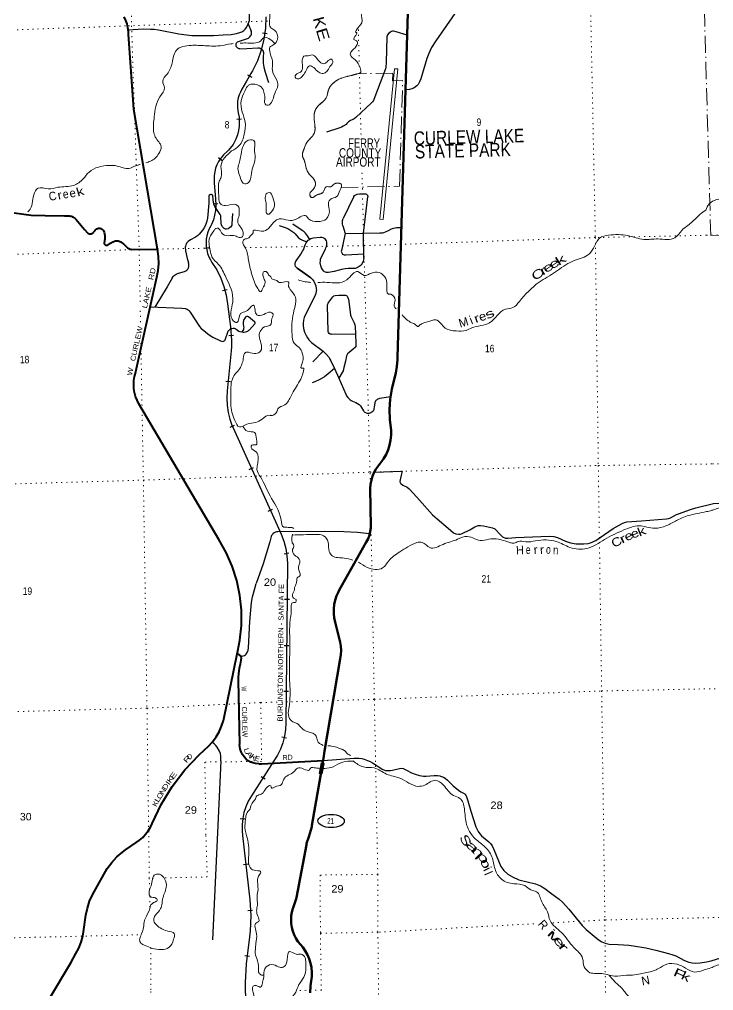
# Model space of a CAD drawing. Header units: feet. Extents: x 485078 to 733631, y 372822 to 564222.
# Drawn here: x 562675 to 578960, y 435333 to 458097 of the extents above; entities that cross this region are included whole.
import ezdxf
from ezdxf.enums import TextEntityAlignment as Align

# ---------------------------------------------------------------- set-up
doc = ezdxf.new("R2010")
doc.units = ezdxf.units.FT
doc.header["$LTSCALE"] = 80
doc.linetypes.add('DOT_DASHED', pattern=[7.7, 5, -1.2, 0.3, -1.2])
doc.linetypes.add('DOTTED', pattern=[1.5, 0.3, -1.2])
for name, color, linetype, lineweight in [('17', 7, 'Continuous', 25), ('23', 7, 'Continuous', 70), ('26', 7, 'Continuous', 40), ('27', 7, 'Continuous', 25), ('29', 7, 'Continuous', 25), ('34', 7, 'Continuous', 25), ('36', 7, 'Continuous', 13), ('39', 7, 'Continuous', 13), ('41', 7, 'Continuous', 13), ('44', 7, 'DOT_DASHED', 13), ('59', 7, 'Continuous', 13), ('7', 7, 'DOTTED', 13)]:
    doc.layers.add(name, color=color, linetype=linetype, lineweight=lineweight)

msp = doc.modelspace()

# ---------------------------------------------------------------- linework, layer by layer
at = {"layer": '17'}
msp.add_ellipse((569987.2, 439308.03), major_axis=(309.24, -1), ratio=0.500121, dxfattribs=at)
at = {"layer": '23'}
msp.add_line((569766.32, 440540.88), (569797.32, 440723.41), dxfattribs=at)
for points in [[(571733.94, 456448.77), (571826.5, 459548.75), (571827.29, 459568.76), (571825.38, 459633.95), (571816.68, 459698.59), (571801.26, 459761.96), (571779.31, 459823.38), (571751.05, 459882.16), (571716.81, 459937.67), (570694.13, 461176.28), (570634.82, 461262.35), (570562.25, 461390.88), (570244.53, 462101.22), (570186.54, 462272.15), (570138.12, 462478.77), (570111.56, 462689.32), (570107.15, 462901.49), (570124.95, 463112.96), (570283.53, 464007.25), (570321.14, 464165.14), (570375.06, 464318.24), (570430.09, 464437.23), (571731.25, 466867.76)], [(570999.13, 447486.37), (571033.71, 447552.01), (571203.56, 447776.66), (571211.94, 447786.57), (571218.77, 447797.04), (571276.96, 447898.73), (571324.19, 448005.95), (571359.96, 448117.51), (571383.87, 448232.2), (571395.67, 448348.77), (571395.21, 448465.92), (571382.51, 448582.39), (571365.55, 448719.38), (571355.97, 448956.6), (571371.24, 449193.53), (571411.19, 449427.56), (571500.21, 449783.11), (571503.89, 449802.15), (571532.65, 449963.69), (571544.36, 450127.35), (571544.5, 450135.83), (571546.77, 450180.52), (571733.94, 456448.77)], [(569797.32, 440723.41), (569834.53, 440942.49), (570202.85, 443110.97), (570216.6, 443207.89), (570220.15, 443305.73), (570213.45, 443403.39), (570196.57, 443499.82), (570180.76, 443559.59), (570081.19, 443965.94), (570059.74, 444068.42), (570049.11, 444172.58), (570049.43, 444277.28), (570060.7, 444381.37), (570082.78, 444483.72), (570115.44, 444583.2), (570158.32, 444678.72), (570179.83, 444718.39), (570813.1, 445843.28), (570852.79, 445922.51), (570883.99, 446005.45), (570906.35, 446091.2), (570919.62, 446178.81), (570922.16, 446211.01), (570906.51, 447101.76), (570913.95, 447199.72), (570931.59, 447296.37), (570959.23, 447390.64), (570999.13, 447486.37)], [(569492.64, 435277.85), (569502.5, 435445.19), (569519.02, 435557.12), (569531.78, 435661.44), (569533.57, 435766.53), (569524.36, 435871.22), (569504.26, 435974.38), (569473.49, 436074.87), (569432.38, 436171.6), (569381.38, 436263.5), (569321.06, 436349.56), (569265.24, 436414.97), (569208.87, 436485.32), (569160.16, 436561.17), (569119.65, 436641.7), (569087.77, 436726.02), (569064.89, 436813.22), (569051.24, 436902.32), (569046.99, 436992.37), (569052.16, 437082.37), (569066.72, 437171.33), (569090.5, 437258.29), (569094.2, 437269.23), (569165.98, 437483.45), (569173.49, 437511.22), (569406.43, 438750.76), (569413.61, 438780.48), (569465.21, 438935.77), (569533, 439174.86), (569538.53, 439199.77), (569766.32, 440540.88)]]:
    msp.add_lwpolyline(points, dxfattribs=at)
at = {"layer": '26'}
msp.add_line((567809.99, 442610.51), (567841.3, 441102.83), dxfattribs=at)
for points in [[(565915.92, 452714.62), (565356.45, 455984.03), (565233.67, 457748), (565231.57, 457812.3), (565220.55, 457901.94), (565200.22, 457989.94), (565170.8, 458075.33), (565132.62, 458157.17)], [(562550.19, 453560.4), (562952.82, 453511.72), (563276.3, 453503.25), (563736.65, 453496.64), (563828.5, 453492.68), (563852.3, 453491.37), (563875.84, 453487.58), (563898.85, 453481.35), (563921.08, 453472.75), (563942.3, 453461.88), (563962.26, 453448.84), (563980.75, 453433.79), (563997.56, 453416.89), (564006.57, 453406.19), (564198.11, 453176.18), (564279.05, 453089), (564286.94, 453083.36), (564295.37, 453078.57), (564304.26, 453074.7), (564313.5, 453071.77), (564323, 453069.82), (564332.65, 453068.88), (564342.34, 453068.95), (564351.98, 453070.04), (564361.45, 453072.12), (564370.65, 453075.19), (564379.47, 453079.2), (564387.83, 453084.11), (564395.64, 453089.86), (564402.79, 453096.41), (564409.23, 453103.66), (564414.87, 453111.55), (564415.68, 453112.84), (564450.86, 453152.99), (564458.23, 453162.49), (564466.67, 453171.3), (564476, 453179.19), (564486.09, 453186.06), (564496.85, 453191.83), (564508.15, 453196.45), (564519.87, 453199.86), (564531.88, 453202.03), (564544.06, 453202.93), (564556.26, 453202.56), (564568.36, 453200.91), (564580.22, 453198), (564591.7, 453193.87), (564602.7, 453188.56), (564613.08, 453182.14), (564622.73, 453174.66), (564631.55, 453166.21), (564639.43, 453156.89), (564646.3, 453146.8), (564661.27, 453108.83), (564672.19, 453069.5), (564678.93, 453029.25), (564681.44, 452988.51), (564679.67, 452947.74), (564673.65, 452907.37), (564667.6, 452881.99), (564665.36, 452876.66), (564663.66, 452871.05), (564662.55, 452865.28), (564662.05, 452859.44), (564662.17, 452853.57), (564662.9, 452847.75), (564664.23, 452842.04), (564666.15, 452836.49), (564668.65, 452831.18), (564671.68, 452826.16), (564675.22, 452821.48), (564679.23, 452817.2), (564683.67, 452813.36), (564688.49, 452810.01), (564693.62, 452807.18), (564699.03, 452804.9), (564704.65, 452803.19), (564710.41, 452802.09), (564716.25, 452801.59), (564722.12, 452801.71), (564727.94, 452802.43), (564733.66, 452803.77)], [(564733.66, 452803.77), (564739.2, 452805.69), (564744.51, 452808.18), (564749.53, 452811.22), (564754.21, 452814.76), (564813.14, 452850.95), (564869.45, 452885.67), (564888.79, 452894.11), (564908.9, 452900.49), (564929.57, 452904.72), (564950.56, 452906.78), (564971.66, 452906.63), (564992.63, 452904.27), (565013.23, 452899.74), (565033.25, 452893.07), (565052.46, 452884.35), (565070.66, 452873.67), (565087.63, 452861.15), (565099.36, 452850.72), (565210.98, 452744.52), (565225.58, 452734.1), (565241.18, 452725.26), (565257.62, 452718.11), (565274.73, 452712.71), (565292.3, 452709.13), (565310.15, 452707.4), (565315.31, 452707.25), (565891.65, 452714.32), (565915.92, 452714.62)], [(567782.64, 443227.02), (567796.77, 443296.29), (567846.18, 443542.92), (567884.2, 443893.56), (567885.36, 444246.26), (567849.64, 444597.14), (567777.45, 444942.37), (567669.57, 445278.16), (567527.17, 445600.83), (567351.83, 445906.85), (565477.75, 449086.48), (565434.74, 449170.71), (565400.78, 449258.97), (565376.22, 449350.31), (565361.35, 449443.7), (565356.32, 449538.14), (565361.19, 449632.59), (565375.91, 449726.01), (565387.99, 449776.02), (565902.66, 452058.99), (565931.84, 452214.54), (565944.59, 452372.29), (565940.79, 452530.51), (565924.2, 452666.22), (565915.92, 452714.62)], [(563379.19, 435147.06), (563877.8, 435981.69), (563999.03, 436199.15), (564066.76, 436329.42), (564120.5, 436466.05), (564159.67, 436607.56), (564178.56, 436711.35), (564232.54, 437101.88), (564268.55, 437265.66), (564321.49, 437424.78), (564390.77, 437577.49), (564427, 437643.54), (564736.83, 438193.61), (564842.84, 438334.99), (564963.05, 438464.52), (565096.14, 438580.77), (565164.23, 438631.52), (565410.62, 438802.36), (565492.13, 438859.11), (565567.26, 438924.06), (565635.19, 438996.52), (565695.18, 439075.67), (565746.56, 439160.67), (565788.78, 439250.56), (565789.78, 439253.04), (566000.12, 439695.76), (566255.59, 440114.07), (566553.38, 440503.39), (566890.24, 440859.45), (567005.53, 440965.57), (567110.78, 441059.7), (567205.62, 441164.32), (567289, 441278.29), (567360.02, 441400.34), (567417.88, 441529.14), (567461.97, 441663.29), (567469.44, 441692.06), (567782.64, 443227.02)], [(567872.85, 443161.92), (567855.53, 443185.24), (567832.74, 443201.96), (567782.64, 443227.02)], [(567872.85, 443161.92), (567880.6, 443116.84), (567873.01, 443075.79), (567851.73, 442986.1), (567828.94, 442881.2), (567819.83, 442828), (567813.75, 442756.55), (567809.19, 442677.49), (567809.99, 442610.51)], [(568293.97, 440646.98), (568211.08, 440654.09), (568153.34, 440667.78), (568098.64, 440689.06), (568043.94, 440717.94), (567995.31, 440757.47), (567945.17, 440815.24), (567905.67, 440869.96), (567873.76, 440929.25), (567852.48, 440994.62), (567841.3, 441102.83)], [(568293.97, 440646.98), (568363.16, 440646.61), (569797.32, 440723.41)]]:
    msp.add_lwpolyline(points, dxfattribs=at)
at = {"layer": '29'}
for p, q in [((572941.85, 458315.11), (572442.59, 457593.43)), ((568043.21, 457990.63), (568112.93, 457822.82)), ((571768.71, 457727.11), (571511.06, 457808.37)), ((570520.1, 453948.93), (570269.72, 453428)), ((570314.65, 453082.31), (570227.39, 452680.76)), ((570333.23, 452579.35), (570754.22, 452602.44)), ((565743.74, 451359.59), (566487.98, 451328.51)), ((569989.12, 450716.77), (570557.39, 450728.79)), ((569802.47, 450317.94), (569556.17, 450073.11)), ((570065.94, 449912.08), (570167.73, 449687.12)), ((569822.2, 446092.28), (568737.54, 446086.73)), ((567400.54, 440720.74), (567206.64, 436519.46)), ((569797.32, 440723.41), (570529.29, 440781.88))]:
    msp.add_line(p, q, dxfattribs=at)
for points in [[(568043.21, 457990.63), (568070.15, 458068.89), (568072.85, 458091.6), (568072.31, 458185.67), (568072.31, 458421.41), (568078.26, 458484.13), (568091.76, 458553.33), (568108.52, 458620.38), (568118.25, 458649.58), (568139.32, 458691.75), (568210.65, 458821.51), (568244.7, 458880.99), (568264.69, 458908.02), (568276.05, 458922.08), (568324.93, 458968.76)], [(565228.65, 457849.97), (565579.95, 457874.25), (565751.8, 457872.08), (565836.1, 457865.59), (565934.45, 457852.62), (566414.34, 457761.79), (566594.84, 457733.67), (566716.96, 457722.86), (567231.43, 457718.53), (567456.25, 457733.67), (567644.31, 457746.64), (567767.52, 457766.11), (567845.34, 457787.73), (567893.15, 457809.68), (567939.63, 457837.79), (567974.5, 457869.92), (568000.97, 457904.53), (568043.21, 457990.63)], [(567847.91, 457408.64), (567828.05, 457409.8), (567811.84, 457414.66), (567795.63, 457423.85), (567781.57, 457437.37), (567771.31, 457450.89), (567759.96, 457477.38), (567757.26, 457499.01), (567759.96, 457524.96), (567766.99, 457544.43), (567780.49, 457560.65), (567793.47, 457570.38), (567814, 457581.19), (568046.37, 457660.13), (568065.02, 457671.49), (568080.96, 457687.16), (568099.6, 457710.42), (568109.06, 457730.42), (568116.89, 457749.89), (568120.95, 457772.59), (568122.3, 457787.73), (568119.87, 457801.79), (568112.93, 457822.82)], [(571511.06, 457808.37), (571451.58, 457822.9), (571425.64, 457822.9), (571405.1, 457816.41), (571344.57, 457773.16), (571313.23, 457736.39), (571297.01, 457690.97), (571275.4, 457085.39), (571272.16, 456979.42), (571262.43, 456938.33), (571016, 456285.17), (570978.17, 456196.49), (570958.71, 456166.21), (570938.17, 456142.43), (570570.69, 455800.71), (570525.85, 455767.19), (570479.9, 455740.15), (570441.54, 455725.01), (570415.05, 455709.87), (570393.98, 455692.57), (570358.84, 455653.64), (570339.94, 455637.42), (570268.05, 455593.08), (570230.78, 455571.46), (570194.55, 455554.15), (569878.95, 455450.34)], [(572442.59, 457593.43), (572345.75, 457437.36), (572278.74, 457296.78), (572235.51, 457180), (572092.85, 456704.21), (572062.58, 456635), (572028, 456574.45), (571997.74, 456542), (571937.21, 456492.26), (571881.01, 456466.31), (571822.65, 456451.17), (571733.94, 456448.77)], [(567847.91, 457408.64), (568008.49, 457416.24), (568269.45, 457433.3)], [(568269.45, 457433.3), (568298.21, 457429.28), (568325.77, 457419.55), (568353.34, 457401.17), (568369.01, 457382.78), (568390.09, 457354.67), (568396.57, 457338.45), (568399.27, 457326.55), (568398.73, 457296.27), (568394.95, 457233.55), (568392.78, 457121.09), (568395.49, 457069.18), (568412.24, 456978.35), (568442.5, 456859.4), (568520.32, 456615)], [(567673.58, 453544.55), (567660.56, 453301.63), (567654.61, 453272.44), (567641.1, 453247.56), (567625.43, 453230.26), (567591.38, 453202.14), (567570.31, 453190.25), (567535.18, 453182.68), (567506.54, 453183.76), (567476.81, 453197.82), (567455.74, 453216.2), (567433.58, 453243.24), (567417.91, 453280), (567407.64, 453323.26), (567403.32, 453461.68), (567397.37, 453496.28), (567386.02, 453522.24), (567334.14, 453593.61), (567260.64, 453710.4), (567242.26, 453753.64), (567230.38, 453807.72), (567223.89, 453872.6), (567208.76, 453969.93), (567204.7, 453977.49), (567200.65, 453981.81), (567192.27, 453986.14), (567182.82, 453989.39), (567163.63, 453990.46), (567141.75, 453987.23), (567136.61, 453983.97), (567129.31, 453978.56), (567124.18, 453971.54), (567120.13, 453961.28), (567115.81, 453913.7), (567115.81, 453790.42), (567085.55, 453437.89), (567071.23, 453371.36), (567046.64, 453297.31), (567017.18, 453229.7), (566977.46, 453163.22), (566893.16, 453063.73), (566853.43, 453027.48), (566806.69, 452994.52), (566689.96, 452927.47), (566635.91, 452888.54), (566610.23, 452865.27), (566597.8, 452850.12), (566584.03, 452825.82), (566576.18, 452811.19), (566568.62, 452784.16), (566566.74, 452756.61), (566573.22, 452670.1)], [(570520.1, 453948.93), (570536.55, 453966.22), (570552.76, 453978.12), (570579.78, 453992.18), (570597.08, 453998.67), (570650.04, 454005.15), (570785.15, 454010.56), (570802.45, 454007.32), (570815.42, 454000.83), (570829.47, 453986.77), (570840.28, 453972.71), (570845.68, 453959.73), (570845.83, 453934.48)], [(570755.95, 452492.85), (570747.37, 453036.65), (570746.59, 453085.53), (570845.83, 453934.48)], [(568769.03, 453269.28), (568910.36, 453223.26), (568974.14, 453194.06), (569021.69, 453163.78), (569110.33, 453099.98), (569146, 453069.7), (569178.42, 453034.01), (569223.82, 452978.86), (569245.44, 452958.31), (569270.3, 452943.17), (569316.78, 452922.62), (569417.3, 452886.94)], [(569485.01, 452941.79), (569436.21, 453022.11), (569410.27, 453055.64), (569383.25, 453087), (569351.9, 453116.2), (569311.91, 453148.64), (569087.09, 453298.96)], [(570261.66, 453257.43), (570252.82, 453306.54), (570251.74, 453351.96), (570257.14, 453386.57), (570269.72, 453428)], [(570261.66, 453257.43), (570314.65, 453082.31), (571130.44, 453094.43)], [(571130.44, 453094.43), (571196.43, 453096.75), (571226.7, 453102.16), (571263.45, 453114.05), (571332.62, 453146.49), (571400.72, 453186.51), (571428.82, 453199.48), (571450.44, 453205.97), (571488.27, 453213.54), (571521.78, 453216.79), (571637.46, 453217.86)], [(569194.46, 452263.22), (569167.09, 452287.82), (569153.03, 452308.37), (569142.22, 452334.33), (569141.14, 452360.28), (569143.31, 452387.32), (569148.7, 452407.86), (569161.68, 452433.82), (569187.61, 452470.59), (569280.57, 452598.19), (569317.87, 452664.16), (569336.78, 452699.85), (569382.17, 452816.64), (569401.63, 452857.74), (569417.3, 452886.94)], [(569417.3, 452886.94), (569451.89, 452919.38), (569485.01, 452941.79)], [(569884.25, 452818.81), (569888.02, 452849.09), (569885.86, 452875.04), (569878.3, 452905.32), (569862.08, 452932.36), (569845.87, 452951.82), (569818.85, 452970.21), (569799.39, 452977.78), (569772.37, 452983.18), (569732.38, 452982.1), (569565.92, 452966.96), (569537.82, 452960.47), (569510.79, 452951.82), (569485.01, 452941.79)], [(570755.95, 452492.85), (570750.04, 452459.77), (570742.47, 452430.57), (570715.45, 452378.66), (570691.67, 452347.3), (570668.97, 452323.51), (570622.49, 452289.99), (570571.69, 452268.36), (570547.91, 452261.87), (570518.73, 452258.63), (570387.94, 452256.46), (570316.6, 452251.06), (570280.93, 452245.65), (570234.45, 452234.83), (570178.25, 452216.45), (570056.11, 452185.09), (569924.24, 452163.46), (569902.62, 452162.38), (569879.92, 452165.62), (569834.52, 452184.01), (569815.07, 452199.15), (569785.88, 452234.83), (569764.27, 452273.77), (569745.89, 452323.51), (569734, 452393.8), (569735.08, 452438.14), (569741.57, 452479.24), (569759.94, 452532.23), (569852.9, 452709.58), (569865.87, 452739.86), (569875.6, 452771.22), (569884.25, 452818.81)], [(566573.22, 452670.1), (566609.4, 452494.5), (566639.9, 452396.45)], [(570227.39, 452680.76), (570226.35, 452656.6), (570227.43, 452643.62), (570234.99, 452623.07), (570243.64, 452610.09), (570256.61, 452598.2), (570274.99, 452585.22), (570292.28, 452578.73), (570306.33, 452577.65), (570333.23, 452579.35)], [(566255.82, 452035.03), (566282.46, 452073.14), (566301.64, 452092.06), (566354.6, 452128.83), (566385.14, 452143.43), (566407.56, 452152.62), (566549.16, 452188.3), (566566.19, 452195.33), (566580.24, 452203.44), (566601.04, 452221.83), (566622.39, 452246.7), (566632.12, 452260.22), (566640.77, 452279.68), (566646.17, 452293.74), (566649.42, 452307.8), (566650.5, 452318.07), (566650.76, 452337.54), (566648.87, 452359.16), (566639.9, 452396.45)], [(569508.12, 452038.42), (569315.49, 452177.45), (569194.46, 452263.22)], [(569194.46, 452263.22), (569509.05, 452038.87), (569541.72, 452008.47), (569578.94, 451962.86), (569608.57, 451906.61), (569627.56, 451850.36), (569638.96, 451781.96), (569642, 451753.08), (569639.72, 451725.71), (569626.81, 451674.03), (569594.14, 451598.01), (569393.57, 451196.68), (569357.11, 451110.03), (569341.91, 451050.75), (569331.28, 450965.61), (569332.8, 450907.85), (569346.48, 450822.71), (569366.22, 450764.95), (569398.14, 450684.38), (569430.04, 450631.17), (569468.03, 450582.52), (569527.28, 450524.76), (569802.47, 450317.94)], [(566255.82, 452035.03), (566137.32, 451831.52), (565855.69, 451354.91)], [(569989.12, 450716.77), (569964.12, 450722.37), (569945.13, 450734.54), (569929.17, 450757.34), (569920.82, 450783.19), (569902.58, 451388.22), (569907.14, 451427.74), (569914.74, 451444.46), (569929.93, 451470.31), (570027.18, 451598), (570054.52, 451617.76), (570078.84, 451625.37), (570166.96, 451631.45), (570321.95, 451631.45), (570344.73, 451625.36), (570364.49, 451610.17), (570388.8, 451558.48), (570397.91, 451537.19), (570434.38, 451233.16), (570442.74, 451166.27), (570449.58, 451141.95), (570525.55, 450983.85), (570539.22, 450959.52), (570547.58, 450936.72), (570552.9, 450898.72), (570557.39, 450728.79)], [(566487.98, 451328.51), (566565.11, 451320.48), (566590.51, 451313.99), (566606.73, 451307.51), (566632.12, 451290.2), (566654.28, 451268.58), (566681.84, 451233.97), (566902.34, 450900.89), (566941.8, 450852.23), (566999.62, 450801.41), (567096.9, 450723.54), (567147.7, 450688.95), (567211.47, 450650.01), (567391.98, 450559.18), (567412.51, 450552.68), (567438.45, 450549.44), (567466.56, 450554.84), (567491.42, 450571.07), (567503.31, 450585.12), (567572.48, 450788.43), (567582.21, 450805.74), (567591.94, 450816.55), (567617.88, 450836.01), (567655.71, 450854.4), (567687.05, 450859.8), (567711.92, 450857.65), (567733.53, 450850.08), (567758.39, 450836.01), (567823.24, 450788.43), (567844.32, 450778.71), (567892.42, 450771.13)], [(570557.39, 450728.79), (570568.86, 450489.78), (570569.62, 450444.18), (570563.54, 450421.38), (570556.7, 450410.73), (570505.04, 450368.17), (570407.8, 450292.16), (570373.61, 450255.68), (570361.45, 450238.96), (570350.06, 450210.07), (570322.71, 450085.41), (570289.28, 449936.43), (570271.05, 449863.48), (570249.78, 449817.86), (570167.73, 449687.12)], [(569802.47, 450317.94), (569872.96, 450249.6), (569938.3, 450169.03), (569961.09, 450135.59), (569983.88, 450091.5), (570065.94, 449912.08)], [(570065.94, 449912.08), (569919.3, 449790.51), (569829.66, 449722.1), (569778, 449688.66), (569709.62, 449650.65), (569603.26, 449602.01), (569539.45, 449576.16)], [(570167.73, 449687.12), (570331.82, 449316.2), (570351.95, 449276.68), (570380.44, 449237.16), (570418.43, 449197.63), (570437.8, 449180.15), (570459.45, 449165.71), (570486.42, 449150.51), (570567.33, 449114.02), (570643.31, 449068.41), (570674.46, 449038.01), (570702.56, 449001.53), (570748.15, 448919.44), (570754.23, 448911.83), (570765.62, 448901.19), (570792.21, 448884.47), (570809.69, 448876.11), (570831.72, 448870.03), (570860.58, 448864.71), (570887.18, 448869.27), (570921.36, 448881.43), (570946.44, 448896.63), (570968.46, 448914.88), (570988.22, 448939.96), (570995.06, 448955.16), (570998.85, 448968.08), (571004.93, 449016.73), (571027.72, 449145.94), (571034.18, 449158.86), (571041.4, 449168.75), (571056.97, 449181.66), (571072.17, 449193.06), (571094.58, 449205.23), (571110.91, 449211.31), (571132.56, 449217.39), (571381.75, 449259.96)], [(570999.13, 447486.37), (571657.71, 447505.09), (571640.57, 447442.9), (571606.14, 447307.59), (571602.42, 447266.69), (571608, 447233.23), (571621, 447216.5), (571672.84, 447179.88), (571769.64, 447132.83), (571821.16, 447091.55), (571996.55, 446898.07), (572366.95, 446484.92), (572473.6, 446394.33), (572732.12, 446174.95), (572861.16, 446064.76), (572913.18, 446038.73), (572976.35, 446027.58), (573020.94, 446035.01), (573061.81, 446046.17), (573244.25, 446132.95), (573360.94, 446204.19), (573433.66, 446235.11), (573494.71, 446237.66), (573561.15, 446229.67), (573777.11, 446181.89), (573825.41, 446159.58), (573847.05, 446139.99), (573946.97, 446031.16), (574007.49, 445969.94), (574079.12, 445940.72), (574130.11, 445936.48), (574317.77, 445950), (575102.42, 445986.28), (575209.56, 445979.24), (575298.88, 445954.86), (575482.67, 445865.84), (575605.29, 445828.65), (575737.2, 445804.49), (575913.7, 445806.34), (576015.89, 445811.92), (576069.77, 445824.94), (576195.56, 445886.43), (576606.23, 446163.78), (576816.65, 446282.28), (576868.67, 446304.59), (576926.75, 446319.23), (577268.45, 446345.22), (577856.81, 446390.65), (577903.51, 446401.26), (577949.02, 446417.06), (578090.76, 446488.98), (578139.46, 446510.95), (578417.21, 446610.41), (578543.55, 446651.31), (578955.95, 446748.98)], [(578955.95, 446748.98), (579534.78, 446770.63)], [(568577.83, 445972.71), (568551.55, 445848.76), (568396.87, 445333.37), (568230.04, 444878.47)], [(568737.54, 446086.73), (568705.66, 446084.26), (568679.83, 446075.14), (568649.44, 446059.94), (568623.61, 446041.7), (568608.41, 446024.97), (568590.18, 446000.65), (568577.83, 445972.71)], [(570891.15, 446037.54), (570605.72, 446070.58), (570286.64, 446088.82), (569822.2, 446092.28)], [(567872.85, 443161.92), (567958.09, 443188.28), (567975.56, 443200.44), (567996.84, 443221.72), (568018.87, 443258.21), (568037.86, 443309.9), (568049.25, 443367.66), (568082.68, 443987.91), (568119.15, 444425.73), (568143.46, 444565.59), (568195.12, 444754.09), (568230.04, 444878.47)], [(567400.54, 440720.74), (567401.96, 440828.92), (567389.8, 440889.73), (567370.05, 440945.98), (567316.87, 441038.71), (567286.48, 441078.24), (567254.57, 441111.68), (567196.83, 441155.77)], [(570529.29, 440781.88), (570588.27, 440781.81), (570636.13, 440781.81), (570708.31, 440772.68), (570763.76, 440757.48), (570842.02, 440728.6), (570903.55, 440699.72), (570955.98, 440670.83), (571198.33, 440517.29), (571224.92, 440505.13), (571262.91, 440494.49), (571319.88, 440489.93), (571381.43, 440492.97), (571426.25, 440502.09), (571590.35, 440535.53), (571642.77, 440543.13), (571675.44, 440538.57), (571754.45, 440502.09), (571869.93, 440438.24), (571962.62, 440404.8), (572061.38, 440377.43), (572151.03, 440360.72), (572216.36, 440356.15), (572407.81, 440371.35), (572483.79, 440372.88), (572533.93, 440368.32), (572556.72, 440362.23), (572627.38, 440333.36), (572663.08, 440310.54), (572718.55, 440267.99), (572851.49, 440131.15), (572979.13, 440027.78), (573032.32, 439994.36), (573121.96, 439942.65), (573135.64, 439928.99), (573155.38, 439897.04), (573197.19, 439783.04)], [(573197.19, 439783.04), (573266.32, 439536.77), (573381.8, 439171.92), (573437.27, 439062.46), (573476.77, 439004.69), (573515.51, 438959.09), (573685.69, 438819.23), (573722.92, 438779.7), (573762.43, 438724.97), (573807.25, 438636.81), (573965.27, 438241.55), (574035.93, 438144.25), (574129.37, 438065.21), (574241.06, 437995.27), (574390.72, 437931.43), (574785.77, 437834.13), (574900.5, 437785.48), (574998.5, 437724.68), (575168.68, 437603.06), (575336.58, 437475.36), (575412.55, 437402.39), (575563.73, 437238.21), (575879.78, 436855.12), (575970.19, 436766.94), (576250.53, 436532.83), (576337.9, 436478.1), (576414.63, 436441.62), (576508.07, 436423.37), (576718.52, 436411.21), (576969.99, 436399.05), (577077.11, 436380.81), (577372.64, 436332.16), (577605.88, 436277.44), (577903.69, 436204.47)], [(577903.69, 436204.47), (578003.21, 436174.06), (578076.15, 436146.69), (578276.71, 436040.28), (578380.04, 436000.75), (578456.01, 435982.51), (578544.14, 435976.43), (578641.38, 435982.51), (578790.29, 436003.79), (578902.73, 436031.16), (579233.69, 436132.33)]]:
    msp.add_lwpolyline(points, dxfattribs=at)
msp.add_lwpolyline([(567892.42, 450771.13), (567923.21, 450768.97), (567945.38, 450768.97), (567977.25, 450772.76), (568008.07, 450780.87), (568030.76, 450791.14), (568059.95, 450810.07), (568074.53, 450823.04), (568200.47, 450961.46), (568206.94, 450975.53), (568206.95, 450986.34), (568202.62, 450998.24), (568192.9, 451011.21), (568052.39, 451128), (568035.9, 451134.5), (568019.96, 451136.65), (568012.12, 451136.12), (568002.39, 451133.96), (567987.53, 451125.84), (567980.23, 451118.82), (567963.75, 451097.72), (567943.48, 451064.75), (567935.65, 451047.98), (567929.97, 451026.36), (567925.92, 451002.56), (567924.57, 450977.15), (567925.92, 450952.81), (567935.65, 450900.91), (567936.18, 450880.36), (567933.49, 450849), (567928.07, 450827.37), (567915.12, 450803.58)], close=True, dxfattribs=at)
at = {"layer": '34'}
for p, q in [((568374.93, 457784.7), (568484.47, 457769.36)), ((568027.86, 456800.62), (568123.94, 456745.82)), ((567773.33, 455756.5), (567883.71, 455763.61)), ((567344.87, 454863.55), (567430.25, 454793.23)), ((567221.9, 453773.55), (567332.39, 453778.89)), ((567007.99, 452734.42), (567117.48, 452750.13)), ((567439.77, 451740.87), (567546.76, 451768.93)), ((567587.61, 450691.04), (567697.99, 450698.19)), ((567515.72, 449617.93), (567625.81, 449607.23)), ((567622.16, 448537.76), (567723.19, 448582.79)), ((568068.16, 447547.41), (568168.89, 447593.1)), ((568513.39, 446572.01), (568614.13, 446617.7)), ((568885.82, 445572.79), (568995.09, 445589.97)), ((568897.35, 444510.85), (569007.95, 444509.72)), ((568883.59, 443425.15), (568994.2, 443424.01)), ((568875.2, 442352.97), (568985.8, 442351.83)), ((568830.93, 441283.16), (568938.09, 441255.76)), ((568347.15, 440354.24), (568440.23, 440294.48)), ((567855.46, 439368.64), (567965.44, 439356.83)), ((567929.12, 438289.98), (568039.04, 438302.28)), ((568035.73, 437212.26), (568146.11, 437219.39)), ((567963.49, 436154.66), (568073.3, 436141.44))]:
    msp.add_line(p, q, dxfattribs=at)
for points in [[(568456.73, 458154.81), (568447.66, 457891.48), (568411.1, 457630.53), (568347.46, 457374.84), (568257.45, 457127.19), (568142.06, 456890.33), (568105.32, 456826.22), (568004.46, 456649.4), (567893.97, 456459.39), (567858.24, 456394.59), (567829.5, 456326.46), (567808.04, 456255.69), (567794.09, 456183.07), (567787.81, 456109.38), (567789.27, 456035.45), (567798.45, 455962.07), (567809.75, 455910.16), (567827.43, 455806.51), (567834.19, 455701.54), (567829.94, 455596.44), (567814.72, 455492.36), (567788.71, 455390.44), (567752.19, 455291.8), (567705.57, 455197.54), (567687.95, 455167.42), (567577.73, 455035.38), (567563.08, 455019.79), (567464.26, 454922.61), (567376.18, 454815.68), (567343.12, 454768.88), (567305.47, 454690.24), (567276.24, 454608.05), (567255.74, 454523.26), (567244.23, 454436.79), (567241.82, 454349.59), (567247.69, 454269.31), (567273.92, 453882.48), (567280.23, 453751.88), (567272.85, 453621.27), (567255.07, 453507.41), (567224.37, 453397.13), (567182.33, 453290.68), (567167.22, 453258.98), (567128.02, 453184.74), (567096.83, 453106.89), (567073.94, 453026.21), (567059.6, 452943.51)], [(567059.62, 452943.63), (567054, 452859.89), (567057.17, 452776.08), (567069.08, 452693.06), (567089.6, 452611.75), (567118.51, 452533.02), (567155.49, 452457.74), (567189.08, 452402.85), (567303.56, 452224.54), (567398.8, 452035.17), (567473.72, 451836.89), (567527.51, 451631.86), (567558.54, 451432.4), (567629.38, 450891.09), (567649.73, 450576.63), (567647.95, 450429.63), (567642.35, 450329.42), (567551.07, 449390.25), (567539.85, 449222.03), (567546.28, 449053.6), (567570.27, 448886.77), (567611.57, 448723.36), (567669.74, 448565.14), (567688.92, 448522.1), (568792.95, 446087.81), (568815.51, 446033.14), (568878.62, 445868.18), (568924.14, 445697.49), (568951.57, 445522.97), (568960.6, 445353.47), (568922.17, 441609.75), (568915.67, 441450.78), (568892.57, 441293.3), (568853.14, 441139.11), (568797.81, 440989.88), (568727.19, 440847.26), (568644.64, 440716.48), (568116.36, 439893.77), (568045.01, 439770.83), (567986.92, 439641.12), (567942.69, 439506.07), (567912.84, 439367.13), (567897.67, 439225.83), (567897.35, 439083.71), (567908.33, 438966.49), (568077.22, 437457.77), (568100.84, 437091.8), (568086.08, 436725.37), (568071.48, 436594.86), (567994.83, 435958.2), (567969.91, 435518.25), (567970.63, 435420.79), (568058.73, 432127.29)]]:
    msp.add_lwpolyline(points, dxfattribs=at)
at = {"layer": '36'}
msp.add_lwpolyline([(571477.96, 456938.75), (571552.74, 456936.61), (571209.14, 453410.39), (571132.35, 453412.47)], close=True, dxfattribs=at)
at = {"layer": '39'}
msp.add_lwpolyline([(569840.03, 440537.29), (569766.32, 440540.88), (569691.27, 440544.53)], dxfattribs=at)
for points in [[(568286.35, 466778.88), (568288.88, 466593.04), (568316.65, 466452.24), (568321.02, 466278.5), (568282.73, 466194.64), (568004.55, 466335.12), (567817.56, 466302.04), (567603.7, 466132.84), (567399.38, 465905.26), (567143.45, 465482.71), (567121.64, 465297.23), (567132.51, 464952.37), (567134.83, 464618.88), (567176.46, 464247.98), (567175.2, 463896.2), (567109.38, 463642.92), (567090.29, 463471.08), (567230.56, 463139.54), (567480.11, 462852.79), (567511.02, 462667.6), (567581.48, 462515.76), (567781.66, 462345), (567852.57, 462255.84), (567844.05, 462192.95), (567748.4, 462061.13), (567603.87, 461865.4), (567523.02, 461707.68), (567476.3, 461637.76), (567465.23, 461544.02), (567489.77, 461451.29), (567525.22, 461374.91), (567634.28, 461342.18), (567663.62, 461175.56), (567765.28, 460907.27), (567951.49, 460730.09), (568190.86, 460687.68), (568479.84, 460600.04), (568537.43, 460478.2), (568733.93, 460293.19), (569000.16, 460146.35), (569099.58, 460047.81), (569184.77, 459872.09), (569254.8, 459576.71), (569282.07, 459456.11), (569379.51, 459355.5), (569414.09, 459265.42), (569319.65, 459165.97), (569203.4, 459130.66), (569068.33, 459121.15), (569011.93, 459034.81), (568983.23, 458971.41), (568954.28, 458918.11), (568903.83, 458835.96), (568825.17, 458831.93), (568816.53, 458934.81), (568790.04, 458944.24), (568760.74, 458824.22), (568700.88, 458634.69), (568634.91, 458447.03), (568576.19, 458372.76), (568551.85, 458220.41), (568543.67, 458089.49), (568551.85, 457936.74), (568576, 457897.69), (568660.07, 457847.28), (568728.17, 457628.67), (568646.4, 457507.31), (568550.99, 457446.25), (568556.57, 457304.89), (568614.93, 457071.88), (568608.9, 456910), (568705.4, 456686.06), (568737.01, 456553.44), (568663.17, 456357.49), (568587.57, 456151.39), (568480.2, 456083.96), (568441.04, 456115.3), (568435.27, 456264.75), (568411.84, 456393.53), (568394.12, 456455.74), (568272.45, 456555.74), (568176.94, 456579.58), (568078.14, 456573.02), (568026.73, 456529.25), (567955.26, 456400.07), (567877.63, 456193.92), (567902.55, 455925.69), (567968.98, 455692.89), (567949.9, 455407.37), (567833.44, 455139.57), (567652.82, 455013.67)], [(570606.83, 456825.16), (570682.27, 456857.8), (570667.62, 456958.5), (570549.73, 457149.56), (570437.29, 457284.15), (570477.59, 457368.06), (570599.22, 457510.65), (570582.91, 457597.16), (570521.65, 457623.9), (570580.01, 457793.18), (570577.99, 457793.12), (570627.42, 457915.68), (570707.58, 458020.82), (570695.79, 458248.95), (570741.61, 458514.94), (570688.49, 458780.43), (570591.85, 458929.58), (570523.55, 459156.27), (570528.41, 459364.61), (570440.45, 459811.14), (570415.48, 460081.39), (570341.34, 460218.98), (570047.2, 460431.82), (569701.34, 460613.02), (569641.84, 460730.77), (569669.57, 460832.56), (569627.62, 460975.01), (569520.59, 461055.17), (569331.73, 461096.84), (569224.14, 461199.21), (569162.04, 461420), (569078.88, 461514.91), (569023.56, 461626.7)], [(568667.89, 457536.16), (568400.15, 457662.75), (568339.15, 457598.53), (567985.06, 457545.02), (567856.85, 457537.78)], [(567693.41, 457529.13), (567634.19, 457523.93), (567433.17, 457486.46), (567031.44, 457480.25), (566702.05, 457488.02), (566359.52, 457376.18), (566256.03, 457074.35), (566139.36, 456814.64), (566036.5, 456648.27), (566080.68, 456497.78), (565970.96, 456282.72), (565837.37, 455812.34), (565823.65, 455474.4), (565863.38, 455339.97), (566000.4, 455110.99), (565945.83, 454951.92), (565748.37, 454773.03), (565640.72, 454739.14)], [(569446.78, 457240.68), (569569.44, 457262), (569683.54, 457141.6), (569810.85, 457057.93), (569894.45, 457106.55), (569994, 457163.68), (570025.39, 457120), (569959.91, 456993), (569884.09, 456875.84), (569802.41, 456831.3), (569700.74, 456859.03), (569578.87, 456967.1), (569478.81, 457011.04), (569400.87, 456897.87), (569325, 456782.73), (569227.98, 456705.46), (569161.02, 456717.9), (569145.42, 456776.13), (569244.56, 456849.41), (569309.49, 456917.78), (569312.45, 457041.16), (569315.15, 457174.65), (569330.28, 457215.47), (569446.78, 457240.68)], [(570224.63, 454153.82), (570225.17, 454232.3), (570163.91, 454259.03), (570057.45, 454236.1), (569980.21, 454175.51), (569871.17, 454174.75), (569801.71, 454045.62), (569645.86, 453978.97), (569534.21, 453921.54), (569487.57, 454009.3), (569516.58, 454060.58), (569600.93, 454159.76), (569611.55, 454299.52), (569507.14, 454436.34), (569406.3, 454591.45), (569356.73, 454796.38), (569313.67, 454902.42), (569348.31, 455050.88), (569415.04, 455208.24), (569585.5, 455416.76), (569590.23, 455871.72), (569688.04, 456078.39), (569865.57, 456246.67), (569927.15, 456448.37), (570169.4, 456693.09), (570528.18, 456801.3), (570606.83, 456825.16)], [(582553.79, 456013.54), (582178.45, 455984.95), (582035.06, 455888.73), (581737.93, 455526.17), (581455.46, 455321.69), (581209, 455043.17), (580997.97, 454807.92), (580679, 454608.69), (580310.24, 454375.99), (579862.52, 454058.61), (579471.62, 453912.38), (579031.86, 453872.25), (578858.17, 453775.35), (578776.41, 453626.89)], [(567807.37, 454649.7), (567878.88, 454938.58), (567928.25, 455144.01), (568096.55, 455277.69), (568171.78, 455257.37), (568190.68, 455067.83), (568206.1, 454855.96), (568136.11, 454587.33), (568102.74, 454388.37), (568066.82, 454290.42), (567961.02, 454241.23), (567897.14, 454292.16), (567838.69, 454448.34), (567800.47, 454603.03), (567807.37, 454649.7)], [(567652.82, 455013.67), (567491.13, 454857.93), (567403.21, 454659.6), (567409.66, 454403.03), (567363.61, 454306.84), (567347.13, 454158.85), (567353.48, 453906.32), (567384.93, 453779.77), (567513.25, 453736.55), (567753.11, 453754.8), (567831.99, 453669.89), (567828.32, 453574.78), (567834.03, 453508.22), (567805.48, 453438.76), (567815.04, 453299.51), (567863.24, 453229.99), (567909.62, 453152.33), (567925.98, 453063.8), (567893.45, 452992.22), (567827, 452984.46), (567737.13, 453024.62), (567571.48, 453026.46), (567416.36, 453091.23), (567334.86, 453200.33), (567286.42, 453199.1), (567243.19, 453151.5), (567136.4, 452980.99), (567126.84, 452798.81), (567155.12, 452637.81), (567190, 452535.6), (567345.98, 452355.62), (567519.15, 452054.79), (567679.18, 451472.63), (567700.49, 451026.41), (567771.99, 450993.87), (567863.64, 451204.43), (567997.59, 451258.39), (568169.83, 451396.2), (568203, 451281.82), (568242.07, 451173.66), (568409.48, 451181.97), (568563.72, 451232.4), (568625.28, 451193.54), (568597.7, 451085.7), (568569.16, 450935.38), (568460.94, 450902.29), (568336.07, 450808.14), (568300.87, 450681.9), (568341.57, 450509.09), (568332.11, 450322.87), (568222.47, 450265.49), (568052.13, 450293.49), (567975.43, 450291.53), (567926.66, 450142.71), (567893.48, 450016.53), (567843.6, 449912.16), (567747.44, 449800.55), (567639, 449534.98), (567635.06, 449269.04), (567632.33, 449080.83), (567727.76, 448696.23), (567835.52, 448545.4), (568009.69, 448606.45), (568220.59, 448652.26), (568366.15, 448726.73), (568555.7, 448818.49), (568571.95, 448814.87), (568701.61, 448878.82), (568735.71, 448968.64), (568902.96, 449063.87), (569049.1, 449275.82), (569246.59, 449614.41), (569343.33, 449863.51), (569343.87, 449922.15), (569295.38, 449922.93), (569316.1, 450062.94), (569310.72, 450277.09), (569238.8, 450406.65), (569123.24, 450504.78), (569071.59, 450711.68), (569101.49, 451209.74), (569131.2, 451635.02), (568999.53, 451811.57), (568988.07, 451865.86), (568996.48, 451932.79), (568859.09, 451935.35), (568747.78, 451944.63), (568712.61, 451978.1), (568610.88, 452007.85), (568571.06, 452065.46), (568517.52, 452106.55)], [(565508.55, 454698.5), (565493.88, 454693.76), (565373.7, 454654.3), (565245.75, 454602.52), (564969.64, 454660.16), (564777.4, 454675.47), (564312.76, 454520.09), (564171.36, 454360.82), (563949.02, 454207.58), (563576.55, 454161.68), (563353.34, 454123.64), (563112.56, 454141.76), (563013.48, 453985.59), (562901.63, 453614.82), (562876.49, 453590.18)], [(568517.52, 452106.55), (568461, 452185.96), (568416.55, 452186.85), (568385.78, 452125.42), (568408.4, 452028.96), (568441.26, 451926.7), (568384.01, 451793.84), (568333.57, 451711.7), (568267.05, 451786.82), (568179.94, 451958.45), (568122.75, 452144.99), (568050.34, 452454.46), (567980.62, 452737.71), (567920.15, 452893.85), (567955.21, 452945.28), (568043.51, 452967.75), (568094.61, 453023.63), (568155.4, 453095.94), (568162.26, 453144.63), (568301.77, 453138.08), (568486.74, 453171.1), (568653.77, 453355.28), (568769.31, 453418.88), (568982.09, 453389.94), (569171.3, 453414.99), (569399.55, 453493.58), (569457.79, 453426.34), (569675.57, 453359.12), (569877.89, 453424.93), (569944.87, 453653.05), (569928.7, 453814.36), (569967.54, 453876), (570119.3, 453944.56), (570188.51, 454083.79), (570224.63, 454153.82)], [(568463.19, 453787.07), (568487.52, 454024.21), (568533.59, 454039.54), (568621.4, 453920.48), (568658.36, 453735.45), (568581.49, 453579.85), (568512.02, 453531.58), (568485.58, 453538.99), (568461.09, 453629.34), (568463.19, 453787.07)], [(571650.37, 451169.96), (571875.88, 450987.42), (571978.22, 450933.43), (572027.57, 450898.3), (572053.35, 450917.15), (572130.74, 450971.68), (572251.08, 451005.08), (572443.71, 451054.47), (572666.71, 450860.03), (572918.75, 450795.71), (573154.73, 450807.79), (573286.57, 450865.74), (573705.64, 450985.59), (574079.28, 451306.44), (574254.05, 451343.25), (574403.99, 451484.54), (574865.25, 451934.98), (575252.92, 452179.37), (575644.58, 452425.88), (576004.47, 452570.51), (576143.8, 452731.75), (576287.22, 452971.92), (576497.61, 453037.94), (576946.17, 453029.17), (577324.01, 452941.78), (577655, 452950.23), (578054.16, 452978.61), (578215.44, 453150.51), (578441.06, 453334.16), (578640.23, 453525.22), (578776.41, 453626.89)], [(569675.77, 451930.78), (569893.15, 451933.43), (570356.13, 451993.76), (570615.9, 452184.35), (570763.5, 452097.15), (570935.86, 452150.07), (571111.24, 452162.63), (571247.03, 452062.99), (571296.51, 451862.1), (571335.95, 451658.94), (571384.54, 451654.11), (571490.97, 451517.34), (571466.27, 451375.21), (571513.63, 451309.2)], [(569217.12, 451993), (569371.73, 451948.43), (569512.46, 451932.46)], [(578959.92, 446604.24), (579786.21, 446695.48), (580181.72, 446416.6), (580374.3, 446338.49), (580712.54, 446398.61), (580674.27, 446803.11), (581066.51, 446841.31), (581400.15, 447198.61), (581900.8, 447576.15), (581823.54, 448030.31), (582209.85, 448397.5), (582460.95, 448639.07), (582857.63, 449006.73), (583277.82, 449380.12), (583710.87, 449630.43), (584460.1, 449682.67), (584612.69, 449798.16), (585024.99, 450072.27), (585269.79, 450334.57), (585644.79, 450468.31), (585875.87, 450530.09), (586090.69, 450595.55), (586291.96, 450634.41), (586634.6, 450769.46), (586918.28, 450919.37)], [(567918.89, 448564.16), (568023.84, 448445.09), (568192.27, 448413), (568234.63, 448254.38), (568227.79, 448124.83), (568131.06, 448116.3), (568112.3, 448059.21), (568225.84, 447961.04), (568274.25, 447802.57), (568261.61, 447662.76), (568248.41, 447545.18), (568329.47, 447373.39), (568554.72, 446928.34), (568813.24, 446364.87), (568880.12, 446194.74), (568948.84, 446192.46), (569015.6, 446188.09), (569088.51, 446179.85), (569104.65, 446153.47)], [(570633.15, 445374.3), (570834.5, 445252.05), (571196.27, 445241.07), (571339.65, 445402.4), (571598.76, 445619.25), (571789.77, 445733.29), (572001.32, 445833.7), (572126.46, 445836.89), (572301.15, 445716.02), (572612.31, 445790.67), (572952.62, 445910.54), (573181.13, 445979.04), (573358.24, 445922.91), (573530.91, 445882.84), (573737.98, 445920.47), (573974.72, 445902.25), (574192.61, 445831), (574281.71, 445821.14), (574371.62, 445859.82), (574557.66, 445850.42), (574781.23, 445874.32), (575272.38, 445858.55), (575590.88, 445721.13), (575985.35, 445694.81), (576402.14, 445905.58), (576854.96, 446129.39), (577209.96, 446227.4), (577579.01, 446168.08), (577852.07, 446231.65), (578093.49, 446349), (578263.06, 446432.17), (578574.06, 446512.88), (578797.07, 446559), (578921.28, 446589.93), (578959.92, 446604.24)], [(569080.76, 446028.22), (569065.65, 445884.12), (569085.59, 445813.88), (569115.21, 445760.05), (569085, 445676.4), (569130.79, 445542.12), (569192.5, 445497.2), (569255.99, 445381.57), (569229.87, 445296), (569243.62, 445150.8), (569260.03, 445060.25), (569190.66, 445007.95), (569178.86, 444914.65), (569148.65, 444831), (569132.16, 444763.87), (569119.56, 444702.9), (569088.84, 444639.45), (569103.64, 444532.69), (569165.15, 444495.85), (569158.55, 444437.06), (569084.13, 444425.05), (569052.1, 444333.26), (569051.31, 444203.87), (569029.39, 444031.48), (569020.26, 443415.53), (569008.8, 443001.99), (569014.8, 442599.96), (569007.98, 442042.16), (569032.01, 441676.46), (569112.09, 441623.93), (569187.58, 441593.51), (569320.1, 441463.47), (569493.83, 441380.98), (569608.07, 441335.38), (569654.66, 441249.64), (569664.3, 441187.22), (569803.47, 441079.54)], [(569081.88, 446011.12), (569608.54, 446025.61), (569810.12, 445994.09), (569916.91, 445843.18), (569944.69, 445621.52), (570011.71, 445526.19), (570295.84, 445470.78), (570495.51, 445423.88)], [(569910.7, 441069.05), (569996.58, 441064.3), (570224.5, 440995.32), (570298.07, 440960.81), (570360.4, 440891.64), (570447.41, 440841.84)], [(570511.78, 440711.26), (570258.45, 440688.91), (570037.02, 440580.16), (569840.03, 440537.29)], [(570501.95, 440721.31), (570744.02, 440573.95), (571001.1, 440550.18), (571285.39, 440407.85), (571596.77, 440312.69), (572033.81, 440119.67), (572184.51, 440149.8), (572432.09, 440263.26), (572622.78, 440148.85), (572857.09, 439906.18), (573008.27, 439837.27), (573113.35, 439593.32), (573165.02, 439224.7), (573206.01, 439120.63), (573344.44, 438915.94), (573569.36, 438725.59), (573759.57, 438469.67), (573833.53, 438178.44), (573984.88, 437941.74), (574272.3, 437835.87), (574531.91, 437791.95), (574673.75, 437692.48), (574808.18, 437647.39), (574927.09, 437415.93), (575062.25, 437180.84), (575124.04, 436972.17), (575389.48, 436695.93), (575681.07, 436343.54), (575887.42, 436088.03), (575924.64, 435892.89), (576059.48, 435750.78)], [(569691.27, 440544.53), (569617.67, 440551.27), (569504.7, 440546.36), (569479.48, 440505.29), (569345.67, 440526.13), (569197.72, 440546.62), (569115.09, 440459.6), (568977.76, 440379.28), (568875.09, 440285.69), (568821.68, 440161.01), (568657.5, 440104.27), (568599.53, 440080.55), (568569.95, 440132.35), (568431.21, 440027.74), (568344.69, 439934.56), (568244.69, 439895.62), (568198.49, 439805.5), (568131.75, 439729), (568084.74, 439590.33), (568018.2, 439505.75), (567979.88, 439343.05), (567962.5, 439150.56), (568016.98, 438911.39), (568057.02, 438683.98), (568058.61, 438540.49), (568048.54, 438378.51), (568116.13, 438180.11), (568264.48, 438143.46), (568333.66, 438122.99), (568301.48, 438037.27), (568263.45, 437943.3), (568273.48, 437705.02), (568251.25, 437544.75), (568258.44, 437338.74), (568239.69, 437200.8), (568266.96, 437080.2), (568288.32, 436953.39), (568234.54, 436923.72), (568239.07, 436663.06), (568222.55, 436436.22), (568209.86, 436298.43), (568203, 436249.74), (568241.52, 436082.94), (568283.69, 435851.54), (568296.62, 435738.66), (568354.2, 435697.68), (568408.9, 435690.99)], [(565755.35, 437342.49), (565823.5, 437393.85), (565906.95, 437448.54), (565869.14, 437506.2), (565759.6, 437525.64), (565717.26, 437603.4), (565763.04, 437790.55), (565865.48, 438053.94), (565988.85, 438046.98), (566082.06, 437954.35), (566119.42, 437753.15), (566035.35, 437482.14), (566021.79, 437378.7), (565986.54, 437254.48), (565861.44, 437089.57), (565825.42, 436995.66), (565975.66, 436803.41), (566155.25, 436729.15), (566306.22, 436668.31), (566291.41, 436534.51), (566183.16, 436341.73), (566006.67, 436292.75), (565777.54, 436329.35), (565628.63, 436388.22), (565526.2, 436446.25), (565493.99, 436522.25), (565527.48, 436636.31), (565537.47, 436665.85)], [(565537.47, 436665.85), (565587.7, 436811.7), (565609.72, 436980.05), (565675.05, 437113.11), (565759.73, 437346.78)], [(568408.9, 435690.99), (568462.55, 435886.43), (568641.01, 435937.48), (568781.84, 435878.4), (568888.46, 435895.27), (568954.93, 436062.74), (569014.85, 436250.25), (569168, 436183.4), (569281.02, 436186.28), (569376.04, 436101.78), (569392.91, 435993.05), (569395.51, 435809.16), (569347.04, 435648.22), (569232.28, 435473.46), (569155.97, 435295.64), (569000.64, 435127.94), (568627.83, 435015.32), (568392.6, 434972.93), (568378.4, 434814.89), (568353.09, 434697), (568340.35, 434480.37), (568326.09, 434405.21), (568281.94, 434393.97), (568215.57, 434543.89), (568102.46, 434785.61), (568115.49, 434990.12), (568174.09, 435230.16), (568160.79, 435438.03), (568227.14, 435449.83), (568335.02, 435416.2), (568374.92, 435516.27), (568393.32, 435587.5), (568407.44, 435668.72), (568408.9, 435690.99)], [(576059.48, 435750.78), (576197.28, 435732.06), (576296.17, 435734.59), (576632.98, 435672.43), (576913.22, 435691.71), (577056.56, 435693.35), (577241.48, 435728.39), (577544.82, 435792.73), (577670.65, 435848.5), (577859.95, 435950.37), (578108.4, 435948.62), (578302.46, 435860.58), (578512.83, 435766.9), (578739.78, 435817.16), (578894.12, 435863.55), (579012.03, 435913.06), (579156.58, 435947.07), (579238.37, 435953.1)], [(576511.38, 435689.54), (576642.34, 435541.27), (576834.86, 435354.14), (576997.2, 435162.19), (577207.02, 435009.87), (577323.16, 434808.66), (577432.62, 434631.53), (577462.96, 434549.43), (577559.68, 434557.96), (577556.77, 434432.55), (577479.39, 434297.15), (577448.28, 434169), (577461.82, 434031.89), (577536.36, 433958.99), (577577.19, 433860.98), (577732.95, 433850.8), (577849.05, 433892.17), (577942.36, 433795.5), (578112.01, 433714.93), (578317.32, 433661.54), (578446.74, 433654.74), (578572.69, 433625.61), (578852.87, 433646.91), (578951.96, 433621.82)]]:
    msp.add_spline(points, degree=3, dxfattribs=at)
at = {"layer": '44'}
for p, q in [((571591.38, 454187.7), (571665.34, 456664.49)), ((570224.63, 454153.82), (571591.38, 454187.7))]:
    msp.add_line(p, q, dxfattribs=at)
for points in [[(578743.12, 458330.78), (578893.41, 453032.78), (581407.9, 453104.11), (581485.75, 450359.63), (597212.17, 450805.74), (597347.84, 445444.65), (592201.51, 445359.07), (592282.04, 442697.99), (586876.28, 442566.38), (587082.26, 434550.04), (592349.45, 434649.5), (592377.73, 431976.03), (594317.55, 431991.92), (594423.81, 427143.35), (597123.42, 427220.2), (597274.93, 421873.59), (599934.35, 421941.49), (599961.33, 421567.34)], [(571665.34, 456664.49), (571430.1, 456660.05), (571433.26, 456838.75), (570606.2, 456824.97)]]:
    msp.add_lwpolyline(points, dxfattribs=at)
msp.add_spline([(570224.63, 454153.82), (570225.17, 454232.3), (570163.91, 454259.03), (570057.45, 454236.1), (569980.21, 454175.51), (569871.17, 454174.75), (569801.71, 454045.62), (569645.86, 453978.97), (569534.21, 453921.54), (569487.57, 454009.3), (569516.58, 454060.58), (569600.93, 454159.76), (569611.55, 454299.52), (569507.14, 454436.34), (569406.3, 454591.45), (569356.73, 454796.38), (569313.67, 454902.42), (569348.31, 455050.88), (569415.04, 455208.24), (569585.5, 455416.76), (569590.23, 455871.72), (569688.04, 456078.39), (569865.57, 456246.67), (569927.15, 456448.37), (570169.4, 456693.09), (570528.18, 456801.3), (570606.83, 456825.16)], degree=3, dxfattribs=at)
at = {"layer": '59'}
for p in [(569707.66, 440424.39), (569822.8, 440657.75)]:
    msp.add_line(p, (569751.7, 440670.47), dxfattribs=at)
msp.add_lwpolyline([(569822.8, 440657.75), (569778.75, 440411.66), (569707.66, 440424.39)], dxfattribs=at)
msp.add_lwpolyline([(569758.16, 440661.19), (569716.96, 440430.84), (569772.29, 440420.94), (569813.49, 440651.29)], close=True, dxfattribs=at)
at = {"layer": '7'}
for p, q in [((570648.58, 456993.19), (570625.35, 457917.65)), ((570691.69, 455277.37), (570652.36, 456842.65)), ((565511.23, 451265.87), (565517.29, 450929.95)), ((565732.12, 437549.03), (565738.42, 437281.84))]:
    msp.add_line(p, q, dxfattribs=at)
for points in [[(575804.17, 466973.29), (575963.33, 463613.07), (576076.43, 458307.42), (576185.95, 452983.49), (576255.56, 447640.35), (576333.79, 442356.05), (576410.07, 436988.82)], [(565247.71, 461419.18), (565305.2, 457943.6), (565485.34, 452702.34), (565508.21, 451433.5)], [(559384.89, 457741.98), (565230.9, 457946.39), (568541.12, 458059.78)], [(571001.06, 442159.32), (570899.61, 447483.45), (570754.07, 452794.34), (570708.82, 454595.46)], [(578791.8, 453036.41), (581407.9, 453104.11), (586665.21, 453203.05), (591976.44, 453331.51), (597158.45, 453441.14), (602467.03, 453584.79)], [(578791.8, 453036.41), (576185.95, 452983.49), (570754.07, 452794.34), (567977.8, 452747.99)], [(567134.28, 452733.9), (565411.04, 452705.13), (559535.68, 452463.58)], [(565524.86, 450510), (565582.77, 447297.24), (565668.58, 441952.49), (565722.25, 437967.4)], [(578931.88, 447677.43), (581533.66, 447737.51), (586768.08, 447866.28), (592103.73, 447987.19), (597272.14, 448144.08), (598594.43, 448160.14)], [(559697.98, 447128.87), (565582.77, 447297.24), (570899.61, 447483.45), (576255.56, 447640.35), (578931.88, 447677.43)], [(548600.95, 441541.23), (549286.02, 441548.57), (554592.02, 441683.97), (559880.31, 441800.73), (565668.58, 441952.49), (568337.16, 442083.25), (571001.06, 442159.32), (576333.79, 442356.05), (579069.56, 442410.67)], [(568337.16, 442083.25), (568357.65, 440705.09), (568301.39, 440704.42)], [(571001.06, 442159.32), (571081.94, 438055.66), (571085.68, 436701.33), (571109.77, 434134.61), (571115.41, 432865.23), (572356.01, 432900.63)], [(568135, 440702.45), (567025.14, 440689.28), (567049.11, 438968.26), (567080.69, 437996), (566071.59, 437974.75)], [(571081.94, 438055.66), (569731.22, 438041.41), (569735.26, 436674.96), (569758.66, 435341.35), (569182.74, 435336.85)], [(565822, 437969.5), (565722.25, 437967.4), (565729.31, 437667.94)], [(574740.9, 436898.69), (571085.68, 436701.33), (569735.26, 436674.96)], [(579209.73, 437048.76), (576410.07, 436988.82), (575117.53, 436919.03)], [(576410.07, 436988.82), (576427.16, 434739.32), (576433.02, 434306.84), (576477.01, 431671.89)], [(548732.26, 436239.16), (549384.58, 436258.72), (554716.97, 436388.74), (560033.42, 436510.26), (565531.48, 436640.85)], [(565755.14, 436331.84), (565760.74, 435310.08), (565820.05, 431341.31)]]:
    msp.add_lwpolyline(points, dxfattribs=at)

# ---------------------------------------------------------------- texts
at = {"layer": '17', "width": 0.6}
msp.add_text('21', height=140, dxfattribs=at).set_placement((569974.51, 439239.72), align=Align.CENTER)
at = {"layer": '27'}
for s, rotation, width, p in [('LAKE   RD', 77.296, 1.25, (565663.18, 451314.68)), ('W   CURLEW', 77.296, 1.2, (565312.13, 449741.5)), ('W', 271.19, 0.6, (567880.42, 442460.95)), ('CURLEW', 271.19, 0.95, (567892.9, 441989.4)), ('RD', 3.065, 0.85, (568852.58, 440732.85))]:
    msp.add_text(s, height=120, rotation=rotation, dxfattribs=dict(at, width=width)).set_placement(p)
for s, rotation, width, p in [('L', 290.325, 1.25, (567952.65, 440941.6)), ('R', 48.13, 1.55, (566654.56, 440721.64)), ('A', 306.041, 1.55, (568024.69, 440831.12)), ('K', 320.756, 1.55, (568133.55, 440748.79)), ('E', 340.472, 1.1, (568232.57, 440714.44)), ('K', 55.913, 1.4, (566263.65, 440248.24)), ('E', 53.319, 1.55, (566333.24, 440339.64)), ('N', 58.507, 1.25, (566087.44, 439976.08)), ('D', 58.507, 1.25, (566152.27, 440084.09)), ('I', 55.913, 1.45, (566208.74, 440165.8)), ('L', 61.102, 1.5, (565970.25, 439788.76)), ('O', 61.102, 1.15, (566024.11, 439870.88)), ('K', 63.696, 1.2, (565916.64, 439686.66))]:
    msp.add_text(s, height=120, rotation=rotation, dxfattribs=dict(at, width=width)).set_placement(p, align=Align.CENTER)
msp.add_text('D', height=120, rotation=45.536, dxfattribs=at).set_placement((566712.09, 440775.29), align=Align.CENTER)
at = {"layer": '34', "width": 1.1}
msp.add_text('BURLINGTON NORTHERN - SANTA FE', height=120, rotation=89.412, dxfattribs=at).set_placement((568847.48, 441640.27))
at = {"layer": '36'}
for s, width, p in [('FERRY', 0.75, (570386.89, 455087.72)), ('COUNTY', 0.8, (570170.7, 454858.93)), ('AIRPORT', 0.8, (570101.67, 454645.98))]:
    msp.add_text(s, height=220, dxfattribs=dict(at, width=width)).set_placement(p)
at = {"layer": '41'}
for s, height, rotation, width, p in [('K', 260, 284.918, 1.15, (569589.95, 457992.97)), ('E', 260, 286.702, 1.3, (569669.56, 457710.34)), ('k', 200, 17.098, 1.3, (564126.84, 453967.84)), ('C', 200, 11.606, 0.95, (563473.99, 453858.84)), ('r', 200, 12.487, 1.15, (563640.35, 453880.79)), ('e', 200, 8.598, 0.9, (563773.73, 453905.86)), ('k', 200, 32.178, 1.75, (575423.46, 452376.14)), ('e', 200, 32.101, 1.55, (575125.3, 452204.09)), ('e', 200, 32.195, 1.55, (575269.17, 452292.79)), ('C', 200, 36.694, 1.5, (574890.39, 452045.72)), ('r', 200, 32.354, 1.75, (575013.15, 452126.46)), ('e', 200, 17.276, 1.15, (573567.78, 451041.66)), ('s', 200, 26.543, 1.6, (573747.79, 451109.27)), ('r', 200, 20.015, 1.35, (573436.31, 450999.5)), ('k', 200, 21.332, 1.4, (577305.7, 446006.26)), ('C', 200, 26.445, 1.25, (576726.12, 445761.44)), ('r', 200, 26.445, 1.55, (576874.47, 445835.16)), ('e', 200, 26.158, 1.35, (577007.35, 445902.48)), ('e', 200, 21.787, 1.25, (577145.83, 445956.14)), ('H', 200, 1.807, 0.95, (574419.66, 445556.98)), ('e', 200, 2.038, 0.75, (574614.22, 445567.01)), ('o', 200, 357.553, 0.75, (575081.18, 445572.37)), ('n', 200, 358.517, 0.85, (575253.48, 445561.23)), ('S', 200, 300.511, 1.55, (573055.48, 438805.81)), ('a', 200, 316.182, 2.1, (573235.78, 438632.58)), ('n', 200, 317.677, 2.05, (573359.95, 438518.76)), ('p', 200, 312.969, 2.05, (573477.39, 438388.13)), ('o', 200, 302.705, 1.55, (573528.66, 438258.33)), ('i', 200, 296.822, 1.2, (573563.73, 438138.19)), ('i', 200, 315.498, 1.9, (575078.19, 436611.99)), ('v', 200, 309.659, 1.95, (575158.73, 436528.44)), ('e', 200, 309.554, 1.8, (575262.54, 436418.91)), ('r', 200, 309.211, 2, (575364.52, 436291.85)), ('F', 200, 335.636, 1.65, (578117.52, 435637.13)), ('k', 200, 335.23, 1.5, (578270.18, 435572.16))]:
    msp.add_text(s, height=height, rotation=rotation, dxfattribs=dict(at, width=width)).set_placement(p, align=Align.CENTER)
for s, rotation, p in [('e', 10.999, (563940.55, 453931.64)), ('M', 16.489, (573121.09, 450901.64)), ('i', 21.517, (573306.37, 450956.91)), ('r', 2.44, (574788.53, 445569.07)), ('r', 2.022, (574935.54, 445569.2)), ('l', 293.557, (573583.72, 438042.44)), ('R', 310.836, (574887.14, 436811.53)), ('N', 11.129, (577382.5, 435470.77))]:
    msp.add_text(s, height=200, rotation=rotation, dxfattribs=at).set_placement(p, align=Align.CENTER)
at = {"layer": '44', "width": 0.85}
for s, p in [('CURLEW LAKE', (571930.39, 455151.35)), ('STATE PARK', (571956.73, 454835.34))]:
    msp.add_text(s, height=318.1, rotation=1.484, dxfattribs=at).set_placement(p)
at = {"layer": '7'}
for s, width, p in [('9', 0.85, (573399.85, 455601.02)), ('8', 0.85, (567490.51, 455541.85)), ('17', 0.85, (568526.98, 450318.26)), ('16', 0.85, (573596.71, 450294.71)), ('18', 0.85, (562686.59, 450036.26)), ('21', 0.85, (573515.29, 444897.16)), ('20', 1.1, (568409.53, 444818.54)), ('19', 0.85, (562752.33, 444608.01)), ('29', 1.1, (566554.17, 439478.4)), ('28', 1.1, (573725.55, 439589.32)), ('30', 1.05, (562686.74, 439321.89)), ('29', 1.1, (569991.31, 437630.36))]:
    msp.add_text(s, height=175, dxfattribs=dict(at, width=width)).set_placement(p)

doc.saveas('drawing.dxf')
